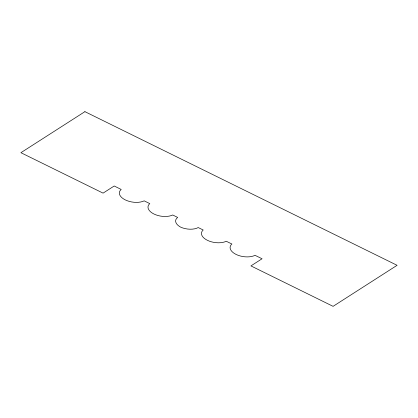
<?xml version="1.0" encoding="UTF-8"?>
<svg xmlns="http://www.w3.org/2000/svg" width="418" height="418" viewBox="0 0 418 418"><rect width="100%" height="100%" fill="white"/><g stroke="black" fill="none" stroke-linecap="round" stroke-linejoin="round"><path stroke-width="0.63" d="M84.906 111.658L20.9 152.695L103.063 193.132L114.208 185.989L121.194 189.453A14.364 7.571 8.7 0 0 125.243 199.877A14.364 7.571 8.7 0 0 144.189 200.849L149.79 203.623A14.348 7.561 8.7 0 0 153.892 213.979A14.348 7.561 8.7 0 0 172.728 214.993L177.66 217.438A13.407 7.064 8.7 0 0 179.494 226.457L180.66 227.141A13.407 7.064 8.7 0 0 198.226 227.559L203.19 229.984A14.348 7.561 8.7 0 0 207.459 240.34A14.348 7.561 8.7 0 0 226.274 241.264L231.906 244.018A14.364 7.571 8.7 0 0 236.107 254.442A14.364 7.571 8.7 0 0 255.037 255.325L262.07 258.758L250.931 265.9L333.094 306.342L397.1 265.305L84.906 111.658"/></g></svg>
